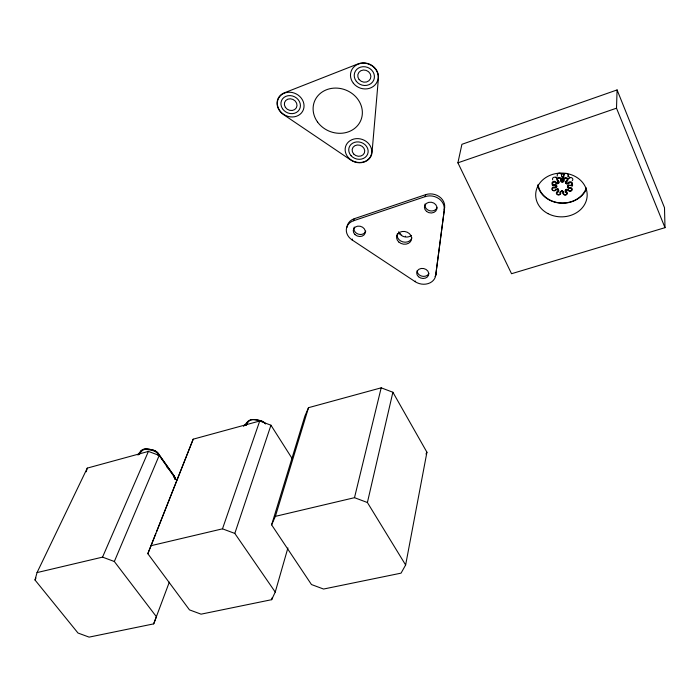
<?xml version="1.0" encoding="UTF-8"?>
<svg xmlns="http://www.w3.org/2000/svg" width="700" height="700" viewBox="0 0 700 700"><rect width="100%" height="100%" fill="white"/><g stroke="black" fill="none" stroke-linecap="round" stroke-linejoin="round"><path stroke-width="1.05" d="M665 227.666L616.508 108.185L617.085 89.933L461.912 144.314L457.905 162.82L511.534 273.717L665 227.666L664.492 207.699L617.085 89.933M568.216 185.062L568.102 186.751L567.472 187.127A1.628 1.383 -0.8 0 0 569.275 188.317L569.739 188.265M566.983 180.355L566.352 183.724A2.844 2.432 -0.9 0 1 565.714 183.155A1.628 1.391 -0.8 0 1 566.151 181.221L566.58 180.968A1.654 1.409 -0.8 0 0 566.501 178.579A1.654 1.409 -0.8 0 0 564.034 179.725M566.536 189.254L566.492 189.787A2.223 1.89 -0.5 0 0 565.959 190.207L565.451 190.199A1.619 1.383 -0.4 0 0 565.731 192.124L566.178 192.43A1.619 1.374 -0.2 0 1 565.854 194.731A1.619 1.374 -0.2 0 1 563.544 193.498A1.873 1.593 -0.2 0 1 563.587 193.226L563.692 192.789A1.619 1.374 0 0 0 562.406 191.188A2.818 2.397 0 0 0 561.479 191.161A1.619 1.374 0 0 0 560.087 192.692L560.149 193.086M566.387 180.959L565.714 183.155M566.029 189.411L565.959 190.207A1.015 0.866 -0.4 0 0 566.134 191.415L565.731 192.133M563.141 191.336L562.975 193.2A2.214 1.89 -0.2 0 0 566.151 194.871A2.214 1.89 -0.2 0 0 566.589 191.713M561.645 190.838L561.593 191.371A1.015 0.866 0 0 0 560.718 192.325L560.087 192.692M563.885 175.595L563.938 175.936A1.015 0.875 -0.7 0 1 563.071 176.96L562.739 182.009A2.844 2.432 -0.5 0 1 561.811 181.982A1.628 1.391 -0.5 0 1 560.525 180.364L560.621 179.926A1.645 1.409 -0.2 0 0 559.589 178.325A1.645 1.409 -0.2 0 0 557.585 178.964A1.645 1.409 -0.2 0 0 557.996 180.758L558.014 180.731M561.479 191.161L561.593 191.371A2.214 1.881 0 0 1 562.31 191.389L562.363 190.855M561.636 175.543L561.54 175.936A1.015 0.875 -0.7 0 0 562.345 176.942L561.811 181.982M557.629 188.755L557.55 189.56A2.214 1.89 0.4 0 1 558.04 190.006L558.521 190.024A1.619 1.383 0.3 0 1 558.101 191.931L557.883 192.054M558.171 188.676L558.04 190.006A1.015 0.866 0.3 0 1 557.778 191.196M556.264 185.036L556.159 186.445A1.015 0.866 0.3 0 1 554.986 187.136M558.031 180.136L558.093 183.523A2.835 2.432 0 0 0 558.758 182.98A1.628 1.391 0 0 0 558.469 181.037L558.766 182.98M354.2 218.741L353.57 220.736A13.204 11.034 16.7 0 0 352.047 239.899L415.188 281.689A13.099 10.754 11.8 0 0 435.697 275.38L444.614 207.515A13.554 11.568 11.3 0 0 439.127 196.543A13.554 11.568 11.3 0 0 425.652 194.653L354.2 218.741A13.178 11.025 16.7 0 0 346.964 227.421M435.697 275.38L444.614 207.515M405.632 564.988L426.93 452.235L392.884 392.245L381.185 387.826L308.516 407.68L304.902 416.036L271.618 524.843L311.465 584.544L323.558 589.041L401.047 573.151L405.632 564.988L367.404 502.521L354.498 497.683L275.38 516.355L271.618 524.843M563.561 193.498L562.975 193.2A2.459 2.091 -0.2 0 1 563.019 192.824L563.106 192.439A1.137 0.971 0 0 0 562.354 191.293M367.404 502.521L392.884 392.245M415.188 281.689L415.345 281.033M354.498 497.683L381.185 387.826M353.57 220.736L425.171 196.639L425.652 194.653M35 579.994L37.047 572.582L87.272 468.108L148.426 451.404L159.206 455.429L114.336 561.505L156.415 616.735L153.685 623.875L89.11 637.122L77.998 633.028L35 579.994L35.945 578.025M292.399 458.964L270.953 425.215L259.726 421.006L193.191 439.18L147.831 553.7L189.481 609.875L201.066 614.163L271.661 599.681L275.24 592.069L287.901 547.942M271.661 599.681L272.265 597.581M86.205 471.782L87.272 468.108M275.38 516.355L308.516 407.68M352.047 239.899L352.328 239.015M275.24 592.069L234.815 533.426L270.953 425.215M150.666 545.773L222.486 528.832L259.726 421.006M246.391 425.399L247.748 421.584A8.146 5.959 19.1 0 1 253.759 419.562A28.245 20.484 18.8 0 1 260.435 420.674A8.146 5.968 18.9 0 1 265.536 423.701M193.191 439.18L156.66 531.554M153.685 623.875L169.312 582.146M147.831 553.7L155.855 533.566M173.854 477.216L174.274 476.166L158.235 453.521A7.035 4.926 22.4 0 0 153.072 450.091A26.364 18.296 22.2 0 0 146.921 449.032A7.035 4.918 22.5 0 0 141.969 450.713L141.067 450.835L137.742 454.904M167.484 467.924L167.641 467.53A3.124 2.188 21.7 0 1 167.037 467.381M157.999 455.42L158.664 453.863A7.84 5.486 22.4 0 0 152.915 450.048A27.177 18.848 22.2 0 0 146.58 448.954A7.831 5.478 22.5 0 0 141.067 450.835L139.475 454.466M37.047 572.582L102.541 557.13L148.426 451.404M425.976 454.029L426.93 452.235M138.189 454.589L140.84 451.351A7.84 5.478 22.5 0 1 146.361 449.479A27.186 18.848 22.2 0 1 152.696 450.564A7.84 5.486 22.4 0 1 158.445 454.379L176.671 480.375M138.635 454.781L141.96 450.713M555.345 190.006L555.625 189.691A1.619 1.383 0.3 0 1 557.883 189.455A2.818 2.406 0.4 0 1 558.521 190.024M566.352 183.724A1.628 1.391 -0.8 0 0 568.628 183.479L568.811 183.278M243.539 426.344L247.748 421.584L248.614 421.479A7.315 5.355 19.1 0 1 254.021 419.659A27.405 19.889 18.8 0 1 260.496 420.744A7.315 5.355 18.9 0 1 265.44 423.894M245.105 425.442L248.614 421.479M555.887 189.989L556.133 189.709A1.015 0.866 0.3 0 1 557.55 189.56L557.891 189.446M568.26 182.752L568.19 182.831A1.024 0.875 -0.8 0 1 566.746 183.006A2.231 1.908 -0.9 0 1 566.256 182.551A1.024 0.875 -0.8 0 1 566.519 181.344M568.82 178.299L568.566 178.579A1.015 0.875 -1 0 1 567.271 178.859M568.173 182.849L568.628 183.479M555.284 190.076L555.293 190.067A1.636 1.4 0.5 0 1 553.227 190.444A1.636 1.4 0.5 0 1 552.492 188.737A1.636 1.4 0.5 0 1 554.339 187.862L554.846 187.95A1.619 1.383 0.3 0 0 556.727 186.847A2.826 2.415 0.4 0 0 556.754 186.06A1.619 1.383 0.3 0 0 554.951 184.87L554.558 184.914M568.969 183.102L568.977 183.094A1.645 1.409 -1 0 1 571.051 182.718A1.645 1.409 -1 0 1 571.786 184.433A1.645 1.409 -1 0 1 569.905 185.325L569.459 185.237A1.628 1.391 -0.8 0 0 567.508 186.34A2.835 2.424 -0.9 0 0 567.472 187.127M557.856 192.071L557.76 192.124A1.636 1.391 0.3 0 0 557.76 194.539A1.636 1.391 0.3 0 0 560.201 193.41M457.905 162.82L616.508 108.185M567.499 186.331L568.129 186.13A1.024 0.875 -0.8 0 1 569.31 185.439M557.751 180.898L558.128 180.81M556.754 186.06L556.185 185.832A1.015 0.866 0.3 0 0 555.056 185.08L554.619 185.133M569.371 187.486L569.231 187.495A1.024 0.875 -0.8 0 1 568.102 186.751A2.231 1.899 -0.9 0 1 568.129 186.13M554.383 184.931L554.4 184.931A1.636 1.409 0.3 0 1 552.615 183.942A1.636 1.409 0.3 0 1 553.508 182.289A1.636 1.409 0.3 0 1 555.555 182.787L555.642 182.91M569.826 188.256L569.844 188.256A1.645 1.4 -0.7 0 1 571.602 189.245A1.645 1.4 -0.7 0 1 570.701 190.89A1.645 1.4 -0.7 0 1 568.654 190.391L568.374 190.024M555.625 189.691L556.133 189.709M565.451 190.199A2.826 2.406 -0.5 0 1 566.125 189.656L566.492 189.787A1.015 0.866 -0.5 0 1 567.892 190.015M102.541 557.13L114.336 561.505M222.486 528.832L234.815 533.426M563.509 179.865L564.148 180.451A1.628 1.391 -0.5 0 1 562.739 182M558.101 181.125L558.128 181.143A1.024 0.875 0 0 1 558.303 182.359A2.223 1.908 0 0 1 557.778 182.787A1.024 0.875 0 0 1 556.369 182.56M556.727 186.856L556.159 186.445A2.214 1.899 0.4 0 0 556.185 185.832M158.235 453.521L174.274 476.166A7.744 5.372 21.5 0 1 175.341 479.141M555.678 182.954L555.844 183.164A1.619 1.391 0 0 0 558.084 183.523M569.231 187.495L569.275 188.326M258.431 420.928A8.54 6.247 19 0 1 259.017 421.111M174.064 476.691A7.744 5.372 21.5 0 1 175.061 479.001M173.836 475.816A6.956 4.821 21.5 0 1 174.746 479.194M555.608 177.564A8.102 6.939 -0.5 0 1 556.062 176.969M561.173 174.195A8.102 6.939 -0.5 0 1 564.375 174.239M568.05 175.849A8.102 6.939 -0.5 0 1 569.931 177.992M567.7 189.376A2.205 1.881 -0.4 0 1 567.446 189.893M572.285 184.1A2.214 1.89 -0.9 0 1 571.935 186.393M568.881 178.22A2.223 1.899 -1.2 0 1 572.04 177.957A2.223 1.899 -1.2 0 1 572.267 180.661M563.867 175.499A2.223 1.908 -1 0 1 566.694 173.46A2.223 1.908 -1 0 1 567.84 176.452M563.071 176.96A2.223 1.908 -0.7 0 1 562.345 176.942M557.419 176.006A2.258 1.943 -0.5 0 1 559.072 173.197A2.258 1.943 -0.5 0 1 561.654 175.429M557.637 178.71A1.015 0.875 -0.2 0 1 556.789 178.334L556.526 178.001A2.249 1.934 0.1 0 0 556.211 177.669A2.205 1.899 0.1 0 0 552.659 179.812M555.931 186.095A2.205 1.881 0.3 0 1 555.503 186.34M552.676 185.727A2.205 1.881 0.3 0 1 552.668 183.61M557.121 189.726A2.205 1.881 0.1 0 1 556.903 189.315M563.57 180.215A1.024 0.875 -0.5 0 1 562.686 181.186A2.231 1.916 -0.5 0 1 561.96 181.169A1.024 0.875 -0.5 0 1 561.146 180.154M569.8 187.434A2.223 1.899 -0.7 0 1 572.128 189.936A2.223 1.899 -0.7 0 1 568.47 190.671A2.275 1.934 -0.7 0 1 568.225 190.435M568.523 182.455A2.231 1.908 -1 0 1 571.349 181.991A2.231 1.908 -1 0 1 572.355 184.284A2.231 1.908 -1 0 1 569.879 185.535M563.491 179.725A2.231 1.916 -0.8 0 1 565.101 177.678A2.231 1.916 -0.8 0 1 567.726 178.684A2.231 1.916 -0.8 0 1 567 181.072M557.646 180.827A2.24 1.925 -0.3 0 1 558.075 177.599A2.24 1.925 -0.3 0 1 561.304 179.305M561.295 179.331A2.275 1.951 -0.3 0 1 561.26 179.646M554.461 185.15A2.231 1.916 0.3 0 1 552.072 183.768A2.231 1.916 0.3 0 1 553.245 181.519A2.231 1.916 0.3 0 1 556.036 182.131M555.774 190.111A2.231 1.908 0.5 0 1 555.52 190.339A2.214 1.89 0.5 0 1 552.003 189.577A2.214 1.89 0.5 0 1 554.032 187.014A2.231 1.908 0.5 0 1 554.391 187.031M560.796 192.832A2.231 1.899 0.3 0 1 559.186 194.854A2.231 1.899 0.3 0 1 556.579 193.847A2.231 1.899 0.3 0 1 557.279 191.485M566.125 189.665A1.619 1.383 -0.5 0 1 568.365 190.024M586.329 189.245A25.358 21.709 -0.5 0 1 560.411 203.14A25.358 21.709 -0.5 0 1 537.758 185.631M586.32 187.915A24.754 21.192 -0.4 0 1 560.49 202.939A24.754 21.192 -0.4 0 1 538.055 184.424M411.338 235.436A7.534 6.326 13.2 0 1 404.049 236.696A7.534 6.326 13.2 0 1 398.711 231.761M405.475 236.162A2.039 1.715 13.4 0 1 405.361 236.556M401.485 235.305A2.039 1.715 13.4 0 1 401.651 234.92M400.277 233.468A2.047 1.715 13.7 0 1 398.44 233.642M436.144 273.297A13.072 10.745 11.7 0 1 435.041 276.588M425.171 196.639A13.58 11.576 11.3 0 1 438.672 198.537A13.58 11.576 11.3 0 1 444.168 209.528M437.062 207.751A6.291 5.372 11.3 0 1 429.345 210.648A6.291 5.372 11.3 0 1 425.119 203.954M365.767 231.105A6.116 5.119 16.7 0 1 358.129 234.089A6.116 5.119 16.7 0 1 354.244 227.054M428.846 273.516A6.064 4.987 11.7 0 1 421.977 276.185A6.064 4.987 11.7 0 1 417.2 270.707M411.906 237.886A7.578 6.344 13.3 0 1 402.771 241.868A7.578 6.344 13.3 0 1 397.338 233.739M378.446 77.971L372.024 152.513A13.773 12.014 18.8 0 1 350.875 160.099L283.447 114.529A13.991 12.268 27.1 0 1 284.27 92.864L358.111 63.858A14.324 12.985 21.4 0 1 372.304 65.678A14.324 12.985 21.4 0 1 378.446 77.971M547.986 213.623A25.742 21.892 0.1 0 0 587.169 195.545A25.742 21.892 0.1 0 0 549.15 175.709A25.742 21.892 0.1 0 0 547.986 213.623M398.825 242.034A7.595 6.353 13.3 0 0 411.399 239.925A7.595 6.353 13.3 0 0 402.089 231.516A7.595 6.353 13.3 0 0 398.825 242.034M426.554 211.418A6.309 5.372 11.3 0 0 436.861 209.002A6.309 5.372 11.3 0 0 428.724 202.361A6.309 5.372 11.3 0 0 426.554 211.418M355.049 234.623A6.134 5.119 16.7 0 0 365.164 233.118A6.134 5.119 16.7 0 0 357.709 226.161A6.134 5.119 16.7 0 0 355.049 234.623M418.477 276.71A6.081 4.987 11.8 0 0 428.575 275.118A6.081 4.987 11.8 0 0 421.172 268.476A6.081 4.987 11.8 0 0 418.477 276.71M351.085 155.724A9.844 8.584 18.8 0 0 367.623 154.157A9.844 8.584 18.8 0 0 356.641 141.925A9.844 8.584 18.8 0 0 351.085 155.724M353.658 153.965A6.396 5.582 18.8 0 0 364.402 152.933A6.396 5.582 18.8 0 0 357.254 144.987A6.396 5.582 18.8 0 0 353.658 153.965M348.346 157.57A13.492 11.769 18.8 0 0 371.026 155.461A13.492 11.769 18.8 0 0 356.002 138.67A13.492 11.769 18.8 0 0 348.346 157.57M279.466 110.18A13.694 12.014 27.1 0 0 302.584 111.37A13.694 12.014 27.1 0 0 290.019 92.234A13.694 12.014 27.1 0 0 279.466 110.18M285.364 107.319A6.492 5.696 27.1 0 0 296.328 107.853A6.492 5.696 27.1 0 0 290.334 98.788A6.492 5.696 27.1 0 0 285.364 107.319M282.502 108.719A9.992 8.759 27.1 0 0 299.364 109.559A9.992 8.759 27.1 0 0 290.168 95.611A9.992 8.759 27.1 0 0 282.502 108.719M353.377 83.248A14.026 12.714 21.4 0 0 377.169 81.725A14.026 12.714 21.4 0 0 362.477 63.184A14.026 12.714 21.4 0 0 353.377 83.248M359.135 79.546A6.65 6.029 21.4 0 0 370.405 78.785A6.65 6.029 21.4 0 0 363.414 70.017A6.65 6.029 21.4 0 0 359.135 79.546M356.344 81.358A10.229 9.275 21.4 0 0 373.686 80.22A10.229 9.275 21.4 0 0 362.95 66.701A10.229 9.275 21.4 0 0 356.344 81.358M317.537 122.019A25.034 22.181 22.5 0 0 360.045 121.992A25.034 22.181 22.5 0 0 335.615 88.078A25.034 22.181 22.5 0 0 317.537 122.019"/></g></svg>
